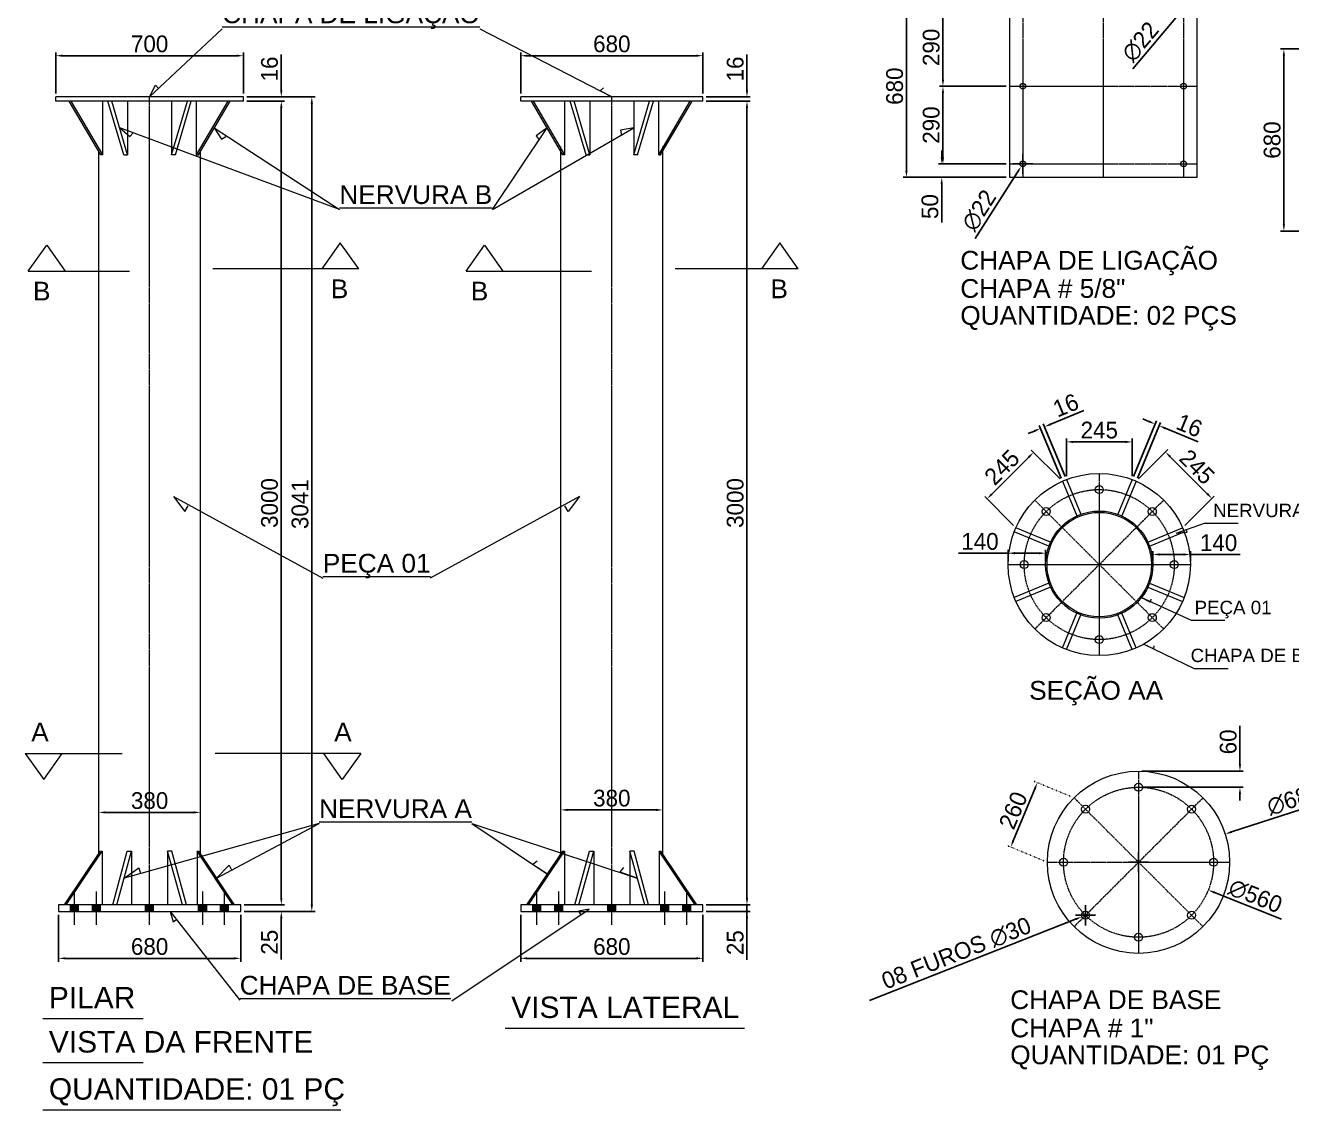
# Model space of a CAD drawing. Header units: millimetres. Extents: x 264998 to 288730, y -52980 to -35752.
# Drawn here: x 279506 to 284232, y -41889 to -37841 of the extents above; entities that cross this region are included whole.
import ezdxf

# ---------------------------------------------------------------- set-up
doc = ezdxf.new("R2010")
doc.units = ezdxf.units.MM
doc.header["$LTSCALE"] = 0.2
doc.linetypes.add('ACAD_ISO07W100', pattern=[3, 0, -3])
doc.linetypes.add('CENTER', pattern=[50.8, 31.75, -6.35, 6.35, -6.35])
for name, color, linetype, lineweight in [('03', 3, 'Continuous', 15), ('04', 4, 'Continuous', 5), ('CENT 1', 1, 'CENTER', 9), ('CONT4', 4, 'Continuous', 5), ('COTA', 1, 'Continuous', 9)]:
    doc.layers.add(name, color=color, linetype=linetype, lineweight=lineweight)
doc.styles.add('1-500', font='arial.ttf', dxfattribs={"height": 100})
doc.styles.add('1-75', font='arial.ttf', dxfattribs={"height": 15})
doc.dimstyles.new('ESC25', dxfattribs={"dimscale": 25, "dimtxt": 2.5, "dimasz": 1, "dimexe": 0.5, "dimexo": 0.5, "dimgap": 0.5, "dimtad": 1, "dimdec": 0, "dimzin": 0, "dimdsep": 46, "dimtxsty": 'Standard', "dimcen": 1.5, "dimclrd": 1, "dimclre": 1, "dimclrt": 2, "dimadec": 0, "dimazin": 0, "dimtfac": 1, "dimtdec": 0, "dimtofl": 0, "dimtmove": 0, "dimatfit": 3, "dimfxl": 1, "dimtolj": 1, "dimtzin": 0, "dimarcsym": 0})

# ---------------------------------------------------------------- blocks, each defined once
blk = doc.blocks.new('*D62')
at = {"layer": 'COTA', "color": 1, "lineweight": -2, "transparency": 16777216}
for p, q in [((283166, -37728.7), (282781.6, -37728.7)), ((282794.1, -37753.7), (282794.1, -38383.7)), ((283166, -38408.7), (282781.6, -38408.7))]:
    blk.add_line(p, q, dxfattribs=at)
at = {"layer": 'COTA', "color": 1, "transparency": 16777216}
for points in [[(282789.9, -37753.7), (282798.3, -37753.7), (282794.1, -37728.7)], [(282789.9, -38383.7), (282798.3, -38383.7), (282794.1, -38408.7)]]:
    blk.add_solid(points, dxfattribs=at)
at = {"layer": 'COTA', "color": 2, "transparency": 16777216, "insert": (282750.3, -38068.7), "char_height": 62.5, "attachment_point": 5, "rotation": 90}
blk.add_mtext('\\A1;680', dxfattribs=at)
blk = doc.blocks.new('*D64')
at = {"layer": 'COTA', "color": 1, "lineweight": -2, "transparency": 16777216}
for p, q in [((283166, -37778.7), (282917.8, -37778.7)), ((282930.3, -37803.7), (282930.3, -38043.7)), ((283166, -38068.7), (282917.8, -38068.7))]:
    blk.add_line(p, q, dxfattribs=at)
at = {"layer": 'COTA', "color": 1, "transparency": 16777216}
for points in [[(282926.2, -37803.7), (282934.5, -37803.7), (282930.3, -37778.7)], [(282926.2, -38043.7), (282934.5, -38043.7), (282930.3, -38068.7)]]:
    blk.add_solid(points, dxfattribs=at)
at = {"layer": 'COTA', "color": 2, "transparency": 16777216, "insert": (282886.6, -37923.7), "char_height": 62.5, "attachment_point": 5, "rotation": 90}
blk.add_mtext('\\A1;290', dxfattribs=at)
blk = doc.blocks.new('*D65')
at = {"layer": 'COTA', "color": 1, "lineweight": -2, "transparency": 16777216}
for p, q in [((283166, -38068.7), (282917.8, -38068.7)), ((282930.3, -38093.7), (282930.3, -38333.7)), ((283166, -38358.7), (282917.8, -38358.7))]:
    blk.add_line(p, q, dxfattribs=at)
at = {"layer": 'COTA', "color": 1, "transparency": 16777216}
for points in [[(282926.2, -38093.7), (282934.5, -38093.7), (282930.3, -38068.7)], [(282926.2, -38333.7), (282934.5, -38333.7), (282930.3, -38358.7)]]:
    blk.add_solid(points, dxfattribs=at)
at = {"layer": 'COTA', "color": 2, "transparency": 16777216, "insert": (282886.6, -38213.7), "char_height": 62.5, "attachment_point": 5, "rotation": 90}
blk.add_mtext('\\A1;290', dxfattribs=at)
blk = doc.blocks.new('*D66')
at = {"layer": 'COTA', "color": 1, "lineweight": -2, "transparency": 16777216}
for p, q in [((282925.8, -38333.7), (282925.8, -38308.7)), ((283166, -38358.7), (282913.3, -38358.7)), ((283166, -38408.7), (282913.3, -38408.7)), ((282925.8, -38433.7), (282925.8, -38577.4))]:
    blk.add_line(p, q, dxfattribs=at)
at = {"layer": 'COTA', "color": 1, "transparency": 16777216}
for points in [[(282921.7, -38333.7), (282930, -38333.7), (282925.8, -38358.7)], [(282921.7, -38433.7), (282930, -38433.7), (282925.8, -38408.7)]]:
    blk.add_solid(points, dxfattribs=at)
at = {"layer": 'COTA', "color": 2, "transparency": 16777216, "insert": (282882.1, -38518), "char_height": 62.5, "attachment_point": 5, "rotation": 90}
blk.add_mtext('\\A1;50', dxfattribs=at)
blk = doc.blocks.new('*D53')
at = {"layer": 'COTA', "color": 1, "lineweight": -2, "transparency": 16777216}
for p, q in [((284570.7, -37929.7), (284190.2, -37929.7)), ((284202.7, -37954.7), (284202.7, -38584.7)), ((284570.7, -38609.7), (284190.2, -38609.7))]:
    blk.add_line(p, q, dxfattribs=at)
at = {"layer": 'COTA', "color": 1, "transparency": 16777216}
for points in [[(284198.6, -37954.7), (284206.9, -37954.7), (284202.7, -37929.7)], [(284198.6, -38584.7), (284206.9, -38584.7), (284202.7, -38609.7)]]:
    blk.add_solid(points, dxfattribs=at)
at = {"layer": 'COTA', "color": 2, "transparency": 16777216, "insert": (284159, -38269.7), "char_height": 62.5, "attachment_point": 5, "rotation": 90}
blk.add_mtext('\\A1;680', dxfattribs=at)
blk = doc.blocks.new('*D114')
at = {"layer": 'COTA', "color": 1, "lineweight": -2, "transparency": 16777216}
for p, q in [((283228.5, -38396.2), (283228.5, -38321.2)), ((283191, -38358.7), (283266, -38358.7)), ((283050.9, -38636.7), (283209.2, -38389))]:
    blk.add_line(p, q, dxfattribs=at)
at = {"layer": 'COTA', "color": 1, "transparency": 16777216}
blk.add_solid([(283205.6, -38386.8), (283212.7, -38391.2), (283222.6, -38367.9)], dxfattribs=at)
at = {"layer": 'COTA', "color": 2, "transparency": 16777216, "insert": (283065.6, -38532.3), "char_height": 62.5, "attachment_point": 5, "rotation": 57.4236}
blk.add_mtext('\\A1;∅22', dxfattribs=at)
blk = doc.blocks.new('*D100')
at = {"layer": 'COTA', "color": 1, "lineweight": -2, "transparency": 16777216}
blk.add_line((283273.2, -40691.5), (283192.8, -40885.7), dxfattribs=at)
at = {"layer": 'COTA', "color": 1, "linetype": 'ACAD_ISO07W100', "lineweight": -2, "transparency": 16777216}
for p, q in [((283408.5, -40720.5), (283271.2, -40663.6)), ((283308.9, -40960.9), (283171.7, -40904.1))]:
    blk.add_line(p, q, dxfattribs=at)
at = {"layer": 'COTA', "color": 1, "transparency": 16777216}
for points in [[(283269.4, -40689.9), (283277.1, -40693.1), (283282.8, -40668.4)], [(283188.9, -40884.2), (283196.6, -40887.3), (283183.2, -40908.8)]]:
    blk.add_solid(points, dxfattribs=at)
at = {"layer": 'COTA', "color": 2, "transparency": 16777216, "insert": (283192.6, -40771.9), "char_height": 62.5, "attachment_point": 5, "rotation": 67.5}
blk.add_mtext('\\A1;260', dxfattribs=at)
blk = doc.blocks.new('*D101')
at = {"layer": 'COTA', "color": 1, "lineweight": -2, "transparency": 16777216}
for p, q in [((283424.9, -41163.7), (283499.9, -41163.7)), ((283462.4, -41201.2), (283462.4, -41126.2)), ((282655.8, -41481.3), (283425.2, -41178.3))]:
    blk.add_line(p, q, dxfattribs=at)
at = {"layer": 'COTA', "color": 1, "transparency": 16777216}
blk.add_solid([(283423.7, -41174.5), (283426.7, -41182.2), (283448.5, -41169.2)], dxfattribs=at)
at = {"layer": 'COTA', "color": 2, "transparency": 16777216, "insert": (282980.9, -41306.2), "char_height": 62.5, "attachment_point": 5, "rotation": 21.4912}
blk.add_mtext('\\A1;08 FUROS ∅30', dxfattribs=at)
blk = doc.blocks.new('*D102')
at = {"layer": 'COTA', "color": 1, "lineweight": -2, "transparency": 16777216}
for p, q in [((283332.5, -39330.6), (283455.7, -39279.6)), ((283271.5, -39355.9), (283248.4, -39365.5)), ((283371.5, -39531.9), (283289.8, -39334.8)), ((283386.2, -39525.8), (283304.6, -39328.6))]:
    blk.add_line(p, q, dxfattribs=at)
at = {"layer": 'COTA', "color": 1, "transparency": 16777216}
for points in [[(283269.9, -39352), (283273.1, -39359.7), (283294.6, -39346.3)], [(283330.9, -39326.8), (283334.1, -39334.5), (283309.4, -39340.2)]]:
    blk.add_solid(points, dxfattribs=at)
at = {"layer": 'COTA', "color": 2, "transparency": 16777216, "insert": (283388.9, -39259.9), "char_height": 62.5, "attachment_point": 5, "rotation": 22.5}
blk.add_mtext('\\A1;16', dxfattribs=at)
blk = doc.blocks.new('*D103')
at = {"layer": 'COTA', "color": 1, "lineweight": -2, "transparency": 16777216}
for p, q in [((283112.6, -39591.5), (283250.7, -39453.3)), ((283367.4, -39534.6), (283259.5, -39426.8)), ((283193.9, -39708.2), (283086.1, -39600.4))]:
    blk.add_line(p, q, dxfattribs=at)
at = {"layer": 'COTA', "color": 1, "transparency": 16777216}
for points in [[(283247.7, -39450.4), (283253.6, -39456.3), (283268.4, -39435.6)], [(283109.6, -39588.6), (283115.5, -39594.5), (283094.9, -39609.2)]]:
    blk.add_solid(points, dxfattribs=at)
at = {"layer": 'COTA', "color": 2, "transparency": 16777216, "insert": (283150.7, -39491.5), "char_height": 62.5, "attachment_point": 5, "rotation": 45.0203}
blk.add_mtext('\\A1;245', dxfattribs=at)
blk = doc.blocks.new('*D104')
at = {"layer": 'COTA', "color": 1, "lineweight": -2, "transparency": 16777216}
for p, q in [((283660.1, -39534.6), (283769.4, -39425.3)), ((283778.3, -39451.8), (283916.5, -39590)), ((283833.6, -39708.2), (283943, -39598.8))]:
    blk.add_line(p, q, dxfattribs=at)
at = {"layer": 'COTA', "color": 1, "transparency": 16777216}
for points in [[(283781.2, -39448.8), (283775.3, -39454.7), (283760.6, -39434.1)], [(283919.4, -39587), (283913.5, -39592.9), (283934.1, -39607.7)]]:
    blk.add_solid(points, dxfattribs=at)
at = {"layer": 'COTA', "color": 2, "transparency": 16777216, "insert": (283878.3, -39489.9), "char_height": 62.5, "attachment_point": 5, "rotation": 315}
blk.add_mtext('\\A1;245', dxfattribs=at)
blk = doc.blocks.new('*D105')
at = {"layer": 'COTA', "color": 1, "lineweight": -2, "transparency": 16777216}
for p, q in [((283391.1, -39524.9), (283391.1, -39384)), ((283416.1, -39396.5), (283611.4, -39396.5)), ((283636.4, -39524.9), (283636.4, -39384))]:
    blk.add_line(p, q, dxfattribs=at)
at = {"layer": 'COTA', "color": 1, "transparency": 16777216}
for points in [[(283416.1, -39392.4), (283416.1, -39400.7), (283391.1, -39396.5)], [(283611.4, -39392.4), (283611.4, -39400.7), (283636.4, -39396.5)]]:
    blk.add_solid(points, dxfattribs=at)
at = {"layer": 'COTA', "color": 2, "transparency": 16777216, "insert": (283513.7, -39352.8), "char_height": 62.5, "attachment_point": 5}
blk.add_mtext('\\A1;245', dxfattribs=at)
blk = doc.blocks.new('*D106')
at = {"layer": 'COTA', "color": 1, "lineweight": -2, "transparency": 16777216}
for p, q in [((283173.7, -39812.1), (282988.3, -39812.1)), ((283173.7, -39842), (283173.7, -39799.6)), ((283288.7, -39812.1), (283198.7, -39812.1)), ((283313.7, -39842), (283313.7, -39799.6))]:
    blk.add_line(p, q, dxfattribs=at)
at = {"layer": 'COTA', "color": 1, "transparency": 16777216}
for points in [[(283198.7, -39807.9), (283198.7, -39816.2), (283173.7, -39812.1)], [(283288.7, -39807.9), (283288.7, -39816.2), (283313.7, -39812.1)]]:
    blk.add_solid(points, dxfattribs=at)
at = {"layer": 'COTA', "color": 2, "transparency": 16777216, "insert": (283068.5, -39768.3), "char_height": 62.5, "attachment_point": 5}
blk.add_mtext('\\A1;140', dxfattribs=at)
blk = doc.blocks.new('*D107')
at = {"layer": 'COTA', "color": 1, "lineweight": -2, "transparency": 16777216}
for p, q in [((283641.2, -39525.9), (283727.2, -39318.4)), ((283699.3, -39320.3), (283676.2, -39310.8)), ((283656, -39532), (283741.9, -39324.5)), ((283760.3, -39345.6), (283883.4, -39396.6))]:
    blk.add_line(p, q, dxfattribs=at)
at = {"layer": 'COTA', "color": 1, "transparency": 16777216}
for points in [[(283700.9, -39316.5), (283697.7, -39324.2), (283722.4, -39329.9)], [(283761.9, -39341.8), (283758.7, -39349.5), (283737.2, -39336)]]:
    blk.add_solid(points, dxfattribs=at)
at = {"layer": 'COTA', "color": 2, "transparency": 16777216, "insert": (283850.1, -39335.5), "char_height": 62.5, "attachment_point": 5, "rotation": 337.5}
blk.add_mtext('\\A1;16', dxfattribs=at)
blk = doc.blocks.new('*D108')
at = {"layer": 'COTA', "color": 1, "lineweight": -2, "transparency": 16777216}
for p, q in [((279619.6, -38096.1), (279619.6, -37942.4)), ((280319.6, -38096.1), (280319.6, -37942.4)), ((279644.6, -37954.9), (280294.6, -37954.9))]:
    blk.add_line(p, q, dxfattribs=at)
at = {"layer": 'COTA', "color": 1, "transparency": 16777216}
for points in [[(279644.6, -37950.7), (279644.6, -37959), (279619.6, -37954.9)], [(280294.6, -37950.7), (280294.6, -37959), (280319.6, -37954.9)]]:
    blk.add_solid(points, dxfattribs=at)
at = {"layer": 'COTA', "color": 2, "transparency": 16777216, "insert": (279969.6, -37911.1), "char_height": 62.5, "attachment_point": 5}
blk.add_mtext('\\A1;700', dxfattribs=at)
blk = doc.blocks.new('*D109')
at = {"layer": 'COTA', "color": 1, "lineweight": -2, "transparency": 16777216}
for p, q in [((279629.6, -41162.1), (279629.6, -41336.9)), ((280309.6, -41162.1), (280309.6, -41336.9)), ((279654.6, -41324.4), (280284.6, -41324.4))]:
    blk.add_line(p, q, dxfattribs=at)
at = {"layer": 'COTA', "color": 1, "transparency": 16777216}
for points in [[(279654.6, -41320.2), (279654.6, -41328.5), (279629.6, -41324.4)], [(280284.6, -41320.2), (280284.6, -41328.5), (280309.6, -41324.4)]]:
    blk.add_solid(points, dxfattribs=at)
at = {"layer": 'COTA', "color": 2, "transparency": 16777216, "insert": (279969.6, -41280.6), "char_height": 62.5, "attachment_point": 5}
blk.add_mtext('\\A1;680', dxfattribs=at)
blk = doc.blocks.new('*D111')
at = {"layer": 'COTA', "color": 1, "lineweight": -2, "transparency": 16777216}
for p, q in [((280332.1, -38124.6), (280473.5, -38124.6)), ((280461, -38149.6), (280461, -41099.6)), ((280322.1, -41124.6), (280473.5, -41124.6))]:
    blk.add_line(p, q, dxfattribs=at)
at = {"layer": 'COTA', "color": 1, "transparency": 16777216}
for points in [[(280456.8, -38149.6), (280465.2, -38149.6), (280461, -38124.6)], [(280456.8, -41099.6), (280465.2, -41099.6), (280461, -41124.6)]]:
    blk.add_solid(points, dxfattribs=at)
at = {"layer": 'COTA', "color": 2, "transparency": 16777216, "insert": (280417.2, -39624.6), "char_height": 62.5, "attachment_point": 5, "rotation": 90}
blk.add_mtext('\\A1;3000', dxfattribs=at)
blk = doc.blocks.new('*D92')
at = {"layer": 'COTA', "color": 1, "lineweight": -2, "transparency": 16777216}
for p, q in [((280461, -38083.6), (280461, -37950.3)), ((280332.1, -38108.6), (280473.5, -38108.6)), ((280332.1, -38124.6), (280473.5, -38124.6)), ((280461, -38149.6), (280461, -38174.6))]:
    blk.add_line(p, q, dxfattribs=at)
at = {"layer": 'COTA', "color": 1, "transparency": 16777216}
for points in [[(280456.8, -38083.6), (280465.2, -38083.6), (280461, -38108.6)], [(280456.8, -38149.6), (280465.2, -38149.6), (280461, -38124.6)]]:
    blk.add_solid(points, dxfattribs=at)
at = {"layer": 'COTA', "color": 2, "transparency": 16777216, "insert": (280417.2, -38004.4), "char_height": 62.5, "attachment_point": 5, "rotation": 90}
blk.add_mtext('\\A1;16', dxfattribs=at)
blk = doc.blocks.new('*D93')
at = {"layer": 'COTA', "color": 1, "lineweight": -2, "transparency": 16777216}
for p, q in [((283622.9, -40965.7), (283697.9, -40965.7)), ((283660.4, -41003.2), (283660.4, -40928.2)), ((284193.4, -41178.2), (283943.7, -41078.7))]:
    blk.add_line(p, q, dxfattribs=at)
at = {"layer": 'COTA', "color": 1, "transparency": 16777216}
blk.add_solid([(283945.3, -41074.8), (283942.2, -41082.5), (283920.5, -41069.4)], dxfattribs=at)
at = {"layer": 'COTA', "color": 2, "transparency": 16777216, "insert": (284096.4, -41092.4), "char_height": 62.5, "attachment_point": 5, "rotation": 338.2587}
blk.add_mtext('\\A1;∅560', dxfattribs=at)
blk = doc.blocks.new('*D94')
at = {"layer": 'COTA', "color": 1, "lineweight": -2, "transparency": 16777216}
for p, q in [((284369.3, -40734.6), (284007.4, -40852.6)), ((283622.9, -40965.7), (283697.9, -40965.7)), ((283660.4, -41003.2), (283660.4, -40928.2))]:
    blk.add_line(p, q, dxfattribs=at)
at = {"layer": 'COTA', "color": 1, "transparency": 16777216}
blk.add_solid([(284006.2, -40848.6), (284008.7, -40856.5), (283983.7, -40860.3)], dxfattribs=at)
at = {"layer": 'COTA', "color": 2, "transparency": 16777216, "insert": (284239.9, -40730.8), "char_height": 62.5, "attachment_point": 5, "rotation": 18.0559}
blk.add_mtext('\\A1;∅680', dxfattribs=at)
blk = doc.blocks.new('*D95')
at = {"layer": 'COTA', "color": 1, "lineweight": -2, "transparency": 16777216}
for p, q in [((280332.1, -38108.6), (280587.4, -38108.6)), ((280574.9, -38133.6), (280574.9, -41124.6)), ((280322.1, -41149.6), (280587.4, -41149.6))]:
    blk.add_line(p, q, dxfattribs=at)
at = {"layer": 'COTA', "color": 1, "transparency": 16777216}
for points in [[(280570.7, -38133.6), (280579, -38133.6), (280574.9, -38108.6)], [(280570.7, -41124.6), (280579, -41124.6), (280574.9, -41149.6)]]:
    blk.add_solid(points, dxfattribs=at)
at = {"layer": 'COTA', "color": 2, "transparency": 16777216, "insert": (280531.1, -39629.1), "char_height": 62.5, "attachment_point": 5, "rotation": 90}
blk.add_mtext('\\A1;3041', dxfattribs=at)
blk = doc.blocks.new('*D96')
at = {"layer": 'COTA', "color": 1, "lineweight": -2, "transparency": 16777216}
for p, q in [((283713.7, -39842), (283713.7, -39804.3)), ((283738.7, -39816.8), (283828.7, -39816.8)), ((283853.7, -39842), (283853.7, -39804.3)), ((283853.7, -39816.8), (284039.2, -39816.8))]:
    blk.add_line(p, q, dxfattribs=at)
at = {"layer": 'COTA', "color": 1, "transparency": 16777216}
for points in [[(283738.7, -39812.6), (283738.7, -39821), (283713.7, -39816.8)], [(283828.7, -39812.6), (283828.7, -39821), (283853.7, -39816.8)]]:
    blk.add_solid(points, dxfattribs=at)
at = {"layer": 'COTA', "color": 2, "transparency": 16777216, "insert": (283959, -39773.1), "char_height": 62.5, "attachment_point": 5}
blk.add_mtext('\\A1;140', dxfattribs=at)
blk = doc.blocks.new('*D98')
at = {"layer": 'COTA', "color": 1, "lineweight": -2, "transparency": 16777216}
for p, q in [((281354.5, -38096.1), (281354.5, -37942.4)), ((282034.5, -38096.1), (282034.5, -37942.4)), ((281379.5, -37954.9), (282009.5, -37954.9))]:
    blk.add_line(p, q, dxfattribs=at)
at = {"layer": 'COTA', "color": 1, "transparency": 16777216}
for points in [[(281379.5, -37950.7), (281379.5, -37959), (281354.5, -37954.9)], [(282009.5, -37950.7), (282009.5, -37959), (282034.5, -37954.9)]]:
    blk.add_solid(points, dxfattribs=at)
at = {"layer": 'COTA', "color": 2, "transparency": 16777216, "insert": (281694.5, -37911.1), "char_height": 62.5, "attachment_point": 5}
blk.add_mtext('\\A1;680', dxfattribs=at)
blk = doc.blocks.new('*D99')
at = {"layer": 'COTA', "color": 1, "lineweight": -2, "transparency": 16777216}
for p, q in [((281354.5, -41162.1), (281354.5, -41336.9)), ((282034.5, -41162.1), (282034.5, -41336.9)), ((281379.5, -41324.4), (282009.5, -41324.4))]:
    blk.add_line(p, q, dxfattribs=at)
at = {"layer": 'COTA', "color": 1, "transparency": 16777216}
for points in [[(281379.5, -41320.2), (281379.5, -41328.5), (281354.5, -41324.4)], [(282009.5, -41320.2), (282009.5, -41328.5), (282034.5, -41324.4)]]:
    blk.add_solid(points, dxfattribs=at)
at = {"layer": 'COTA', "color": 2, "transparency": 16777216, "insert": (281694.5, -41280.6), "char_height": 62.5, "attachment_point": 5}
blk.add_mtext('\\A1;680', dxfattribs=at)
blk = doc.blocks.new('*D73')
at = {"layer": 'COTA', "color": 1, "lineweight": -2, "transparency": 16777216}
for p, q in [((282198.9, -41099.6), (282198.9, -41074.6)), ((282047, -41124.6), (282211.4, -41124.6)), ((282047, -41149.6), (282211.4, -41149.6)), ((282198.9, -41124.6), (282198.9, -41149.6)), ((282198.9, -41330.4), (282198.9, -41149.6)), ((282198.9, -41174.6), (282198.9, -41199.6))]:
    blk.add_line(p, q, dxfattribs=at)
at = {"layer": 'COTA', "color": 1, "transparency": 16777216}
for points in [[(282194.7, -41099.6), (282203.1, -41099.6), (282198.9, -41124.6)], [(282194.7, -41174.6), (282203.1, -41174.6), (282198.9, -41149.6)]]:
    blk.add_solid(points, dxfattribs=at)
at = {"layer": 'COTA', "color": 2, "transparency": 16777216, "insert": (282155.2, -41265.8), "char_height": 62.5, "attachment_point": 5, "rotation": 90}
blk.add_mtext('\\A1;25', dxfattribs=at)
blk = doc.blocks.new('*D75')
at = {"layer": 'COTA', "color": 1, "lineweight": -2, "transparency": 16777216}
for p, q in [((284038.8, -40600.7), (284038.8, -40456.9)), ((283672.9, -40625.7), (284051.3, -40625.7)), ((283672.9, -40685.7), (284051.3, -40685.7)), ((284038.8, -40710.7), (284038.8, -40735.7))]:
    blk.add_line(p, q, dxfattribs=at)
at = {"layer": 'COTA', "color": 1, "transparency": 16777216}
for points in [[(284034.6, -40600.7), (284042.9, -40600.7), (284038.8, -40625.7)], [(284034.6, -40710.7), (284042.9, -40710.7), (284038.8, -40685.7)]]:
    blk.add_solid(points, dxfattribs=at)
at = {"layer": 'COTA', "color": 2, "transparency": 16777216, "insert": (283995, -40516.3), "char_height": 62.5, "attachment_point": 5, "rotation": 90}
blk.add_mtext('\\A1;60', dxfattribs=at)
blk = doc.blocks.new('*D86')
at = {"layer": 'COTA', "color": 1, "lineweight": -2, "transparency": 16777216}
for p, q in [((283828.5, -37816.2), (283828.5, -37741.2)), ((283639.2, -38004.3), (283805.4, -37806.2)), ((283791, -37778.7), (283866, -37778.7))]:
    blk.add_line(p, q, dxfattribs=at)
at = {"layer": 'COTA', "color": 1, "transparency": 16777216}
blk.add_solid([(283802.2, -37803.6), (283808.6, -37808.9), (283821.5, -37787.1)], dxfattribs=at)
at = {"layer": 'COTA', "color": 2, "transparency": 16777216, "insert": (283667.3, -37902.8), "char_height": 62.5, "attachment_point": 5, "rotation": 49.9996}
blk.add_mtext('\\A1;∅22', dxfattribs=at)
blk = doc.blocks.new('*D87')
at = {"layer": 'COTA', "color": 1, "lineweight": -2, "transparency": 16777216}
for p, q in [((280461, -41099.6), (280461, -41074.6)), ((280322.1, -41124.6), (280473.5, -41124.6)), ((280322.1, -41149.6), (280473.5, -41149.6)), ((280461, -41174.6), (280461, -41328.8))]:
    blk.add_line(p, q, dxfattribs=at)
at = {"layer": 'COTA', "color": 1, "transparency": 16777216}
for points in [[(280456.8, -41099.6), (280465.2, -41099.6), (280461, -41124.6)], [(280456.8, -41174.6), (280465.2, -41174.6), (280461, -41149.6)]]:
    blk.add_solid(points, dxfattribs=at)
at = {"layer": 'COTA', "color": 2, "transparency": 16777216, "insert": (280417.2, -41264.2), "char_height": 62.5, "attachment_point": 5, "rotation": 90}
blk.add_mtext('\\A1;25', dxfattribs=at)
blk = doc.blocks.new('*D88')
at = {"layer": 'COTA', "color": 1, "lineweight": -2, "transparency": 16777216}
for p, q in [((282047, -38124.6), (282211.4, -38124.6)), ((282198.9, -41099.6), (282198.9, -38149.6)), ((282047, -41124.6), (282211.4, -41124.6))]:
    blk.add_line(p, q, dxfattribs=at)
at = {"layer": 'COTA', "color": 1, "transparency": 16777216}
for points in [[(282194.7, -38149.6), (282203.1, -38149.6), (282198.9, -38124.6)], [(282194.7, -41099.6), (282203.1, -41099.6), (282198.9, -41124.6)]]:
    blk.add_solid(points, dxfattribs=at)
at = {"layer": 'COTA', "color": 2, "transparency": 16777216, "insert": (282155.2, -39624.6), "char_height": 62.5, "attachment_point": 5, "rotation": 90}
blk.add_mtext('\\A1;3000', dxfattribs=at)
blk = doc.blocks.new('*D55')
at = {"layer": 'COTA', "color": 1, "lineweight": -2, "transparency": 16777216}
blk.add_line((279804.6, -40779.7), (280134.6, -40779.7), dxfattribs=at)
at = {"layer": 'COTA', "color": 1, "transparency": 16777216}
for points in [[(279804.6, -40775.5), (279804.6, -40783.8), (279779.6, -40779.7)], [(280134.6, -40775.5), (280134.6, -40783.8), (280159.6, -40779.7)]]:
    blk.add_solid(points, dxfattribs=at)
at = {"layer": 'COTA', "color": 2, "transparency": 16777216, "insert": (279969.6, -40735.9), "char_height": 62.5, "attachment_point": 5}
blk.add_mtext('\\A1;380', dxfattribs=at)
blk = doc.blocks.new('*D56')
at = {"layer": 'COTA', "color": 1, "lineweight": -2, "transparency": 16777216}
blk.add_line((281529.5, -40770.3), (281859.5, -40770.3), dxfattribs=at)
at = {"layer": 'COTA', "color": 1, "transparency": 16777216}
for points in [[(281529.5, -40766.1), (281529.5, -40774.5), (281504.5, -40770.3)], [(281859.5, -40766.1), (281859.5, -40774.5), (281884.5, -40770.3)]]:
    blk.add_solid(points, dxfattribs=at)
at = {"layer": 'COTA', "color": 2, "transparency": 16777216, "insert": (281694.5, -40726.6), "char_height": 62.5, "attachment_point": 5}
blk.add_mtext('\\A1;380', dxfattribs=at)
blk = doc.blocks.new('*D91')
at = {"layer": 'COTA', "color": 1, "lineweight": -2, "transparency": 16777216}
for p, q in [((282198.9, -38083.6), (282198.9, -37950.3)), ((282047, -38108.6), (282211.4, -38108.6)), ((282047, -38124.6), (282211.4, -38124.6)), ((282198.9, -38149.6), (282198.9, -38174.6))]:
    blk.add_line(p, q, dxfattribs=at)
at = {"layer": 'COTA', "color": 1, "transparency": 16777216}
for points in [[(282194.7, -38083.6), (282203.1, -38083.6), (282198.9, -38108.6)], [(282194.7, -38149.6), (282203.1, -38149.6), (282198.9, -38124.6)]]:
    blk.add_solid(points, dxfattribs=at)
at = {"layer": 'COTA', "color": 2, "transparency": 16777216, "insert": (282155.2, -38004.4), "char_height": 62.5, "attachment_point": 5, "rotation": 90}
blk.add_mtext('\\A1;16', dxfattribs=at)

msp = doc.modelspace()

# ---------------------------------------------------------------- linework, layer by layer
at = {"layer": '03'}
for p, q in [((280319.6, -38108.6), (279619.6, -38108.6)), ((279619.6, -38124.6), (279619.6, -38108.6)), ((280319.6, -38124.6), (279619.6, -38124.6)), ((279787.4, -38324.6), (279669.6, -38124.6)), ((279794.4, -38324.6), (279676.8, -38124.6)), ((279794.4, -38324.6), (279794.4, -38124.6)), ((279873.4, -38324.6), (279814.2, -38124.6)), ((279887.4, -38324.6), (279828.6, -38124.6)), ((279887.4, -38124.6), (279887.4, -38324.6)), ((280051.8, -38324.6), (280110.7, -38124.6)), ((280051.8, -38124.6), (280051.8, -38324.6)), ((280065.8, -38324.6), (280125, -38124.6)), ((280144.8, -38324.6), (280262.5, -38124.6)), ((280144.8, -38324.6), (280144.8, -38124.6)), ((280151.8, -38324.6), (280269.6, -38124.6)), ((280319.6, -38124.6), (280319.6, -38108.6)), ((282034.5, -38108.6), (281354.5, -38108.6)), ((281354.5, -38124.6), (281354.5, -38108.6)), ((282034.5, -38124.6), (281354.5, -38124.6)), ((281512.3, -38324.6), (281394.5, -38124.6)), ((281519.3, -38324.6), (281401.7, -38124.6)), ((281519.3, -38324.6), (281519.3, -38124.6)), ((281598.3, -38324.6), (281539.1, -38124.6)), ((281612.3, -38324.6), (281553.5, -38124.6)), ((281612.3, -38124.6), (281612.3, -38324.6)), ((281776.7, -38324.6), (281835.6, -38124.6)), ((281776.7, -38124.6), (281776.7, -38324.6)), ((281790.7, -38324.6), (281849.9, -38124.6)), ((281869.7, -38324.6), (281987.4, -38124.6)), ((281869.7, -38324.6), (281869.7, -38124.6)), ((281876.7, -38324.6), (281994.5, -38124.6)), ((282034.5, -38124.6), (282034.5, -38108.6)), ((279779.6, -40934.9), (279779.6, -38311.3)), ((279794.4, -38324.6), (279787.4, -38324.6)), ((279873.4, -38324.6), (279887.4, -38324.6)), ((280065.8, -38324.6), (280051.8, -38324.6)), ((280144.8, -38324.6), (280151.8, -38324.6)), ((280159.6, -40934.9), (280159.6, -38311.3)), ((281504.5, -40934.9), (281504.5, -38294.3)), ((281519.3, -38324.6), (281512.3, -38324.6)), ((281598.3, -38324.6), (281612.3, -38324.6)), ((281790.7, -38324.6), (281776.7, -38324.6)), ((281869.7, -38324.6), (281876.7, -38324.6)), ((281884.5, -40934.9), (281884.5, -38294.3)), ((283376.2, -39543.4), (283429.9, -39672.9)), ((283391, -39537.3), (283444.7, -39666.8)), ((283636.5, -39537.3), (283582.8, -39666.8)), ((283651.2, -39543.4), (283597.6, -39672.9)), ((283326.1, -39785.4), (283196.6, -39731.8)), ((283332.2, -39770.6), (283202.7, -39717)), ((283695.3, -39770.6), (283824.8, -39717)), ((283701.4, -39785.4), (283830.9, -39731.8)), ((283326.1, -39923.6), (283196.6, -39977.2)), ((283701.4, -39923.6), (283830.9, -39977.2)), ((283332.2, -39938.4), (283202.7, -39992)), ((283695.3, -39938.4), (283824.8, -39992)), ((283376.2, -40165.6), (283429.9, -40036.1)), ((283391, -40171.7), (283444.7, -40042.2)), ((283636.5, -40171.7), (283582.8, -40042.2)), ((283651.2, -40165.6), (283597.6, -40036.1)), ((279652.5, -41124.6), (279786.5, -40924.6)), ((279658.6, -41124.6), (279792.5, -40924.6)), ((279786.5, -40924.6), (279792.5, -40924.6)), ((279792.5, -40924.6), (279792.5, -41124.6)), ((279832.1, -41124.6), (279886.4, -40924.6)), ((279846.9, -41124.6), (279902.4, -40924.6)), ((279886.4, -40924.6), (279902.4, -40924.6)), ((279902.4, -40924.6), (279902.4, -41124.6)), ((280036.8, -40924.6), (280036.8, -41124.6)), ((280052.8, -40924.6), (280036.8, -40924.6)), ((280092.3, -41124.6), (280036.8, -40924.6)), ((280107.1, -41124.6), (280052.8, -40924.6)), ((280146.7, -40924.6), (280146.7, -41124.6)), ((280280.6, -41124.6), (280146.7, -40924.6)), ((280146.7, -40924.6), (280152.7, -40924.6)), ((280286.7, -41124.6), (280152.7, -40924.6)), ((281377.4, -41124.6), (281511.4, -40924.6)), ((281383.5, -41124.6), (281517.4, -40924.6)), ((281511.4, -40924.6), (281517.4, -40924.6)), ((281517.4, -40924.6), (281517.4, -41124.6)), ((281557, -41124.6), (281611.3, -40924.6)), ((281571.8, -41124.6), (281627.3, -40924.6)), ((281611.3, -40924.6), (281627.3, -40924.6)), ((281627.3, -40924.6), (281627.3, -41124.6)), ((281761.7, -40924.6), (281761.7, -41124.6)), ((281777.7, -40924.6), (281761.7, -40924.6)), ((281817.2, -41124.6), (281761.7, -40924.6)), ((281832, -41124.6), (281777.7, -40924.6)), ((282005.5, -41124.6), (281871.6, -40924.6)), ((281871.6, -40924.6), (281871.6, -41124.6)), ((281871.6, -40924.6), (281877.6, -40924.6)), ((282011.6, -41124.6), (281877.6, -40924.6)), ((279629.6, -41124.6), (279629.6, -41149.6)), ((280309.6, -41124.6), (279629.6, -41124.6)), ((279629.6, -41149.6), (280309.6, -41149.6)), ((279674.6, -41149.6), (279674.6, -41124.6)), ((279704.6, -41149.6), (279704.6, -41124.6)), ((279756.6, -41149.6), (279756.6, -41124.6)), ((279786.6, -41149.6), (279786.6, -41124.6)), ((279954.6, -41149.6), (279954.6, -41124.6)), ((279984.6, -41149.6), (279984.6, -41124.6)), ((280152.6, -41149.6), (280152.6, -41124.6)), ((280182.6, -41149.6), (280182.6, -41124.6)), ((280234.6, -41149.6), (280234.6, -41124.6)), ((280264.6, -41149.6), (280264.6, -41124.6)), ((280309.6, -41149.6), (280309.6, -41124.6)), ((282034.5, -41124.6), (281354.5, -41124.6)), ((281354.5, -41124.6), (281354.5, -41149.6)), ((281354.5, -41149.6), (282034.5, -41149.6)), ((281399.5, -41149.6), (281399.5, -41124.6)), ((281429.5, -41149.6), (281429.5, -41124.6)), ((281481.5, -41149.6), (281481.5, -41124.6)), ((281511.5, -41149.6), (281511.5, -41124.6)), ((281679.5, -41149.6), (281679.5, -41124.6)), ((281709.5, -41149.6), (281709.5, -41124.6)), ((281877.5, -41149.6), (281877.5, -41124.6)), ((281907.5, -41149.6), (281907.5, -41124.6)), ((281959.5, -41149.6), (281959.5, -41124.6)), ((281989.5, -41149.6), (281989.5, -41124.6)), ((282034.5, -41149.6), (282034.5, -41124.6))]:
    msp.add_line(p, q, dxfattribs=at)
msp.add_lwpolyline([(283178.5, -38408.7), (283878.5, -38408.7), (283878.5, -37728.7), (283178.5, -37728.7)], close=True, dxfattribs=at)
for centre, radius in [((283228.5, -38068.7), 11), ((283828.5, -38068.7), 11), ((283228.5, -38358.7), 11), ((283828.5, -38358.7), 11), ((283513.7, -39854.5), 340), ((283513.7, -39574.5), 15), ((283315.8, -39656.5), 15), ((283711.7, -39656.5), 15), ((283513.7, -39854.5), 200), ((283513.7, -39854.5), 195), ((283233.7, -39854.5), 15), ((283793.7, -39854.5), 15), ((283315.8, -40052.5), 15), ((283711.7, -40052.5), 15), ((283513.7, -40134.5), 15), ((283660.4, -40965.7), 340), ((283660.4, -40685.7), 15), ((283462.4, -40767.7), 15), ((283858.4, -40767.7), 15), ((283380.4, -40965.7), 15), ((283940.4, -40965.7), 15), ((283462.4, -41163.7), 15), ((283858.4, -41163.7), 15), ((283660.4, -41245.7), 15)]:
    msp.add_circle(centre, radius, dxfattribs=at)
for points in [[(279674.6, -41149.6), (279674.6, -41124.6), (279704.6, -41149.6), (279704.6, -41124.6)], [(279756.6, -41149.6), (279756.6, -41124.6), (279786.6, -41149.6), (279786.6, -41124.6)], [(279954.6, -41149.6), (279954.6, -41124.6), (279984.6, -41149.6), (279984.6, -41124.6)], [(280152.6, -41149.6), (280152.6, -41124.6), (280182.6, -41149.6), (280182.6, -41124.6)], [(280234.6, -41149.6), (280234.6, -41124.6), (280264.6, -41149.6), (280264.6, -41124.6)], [(281399.5, -41149.6), (281399.5, -41124.6), (281429.5, -41149.6), (281429.5, -41124.6)], [(281481.5, -41149.6), (281481.5, -41124.6), (281511.5, -41149.6), (281511.5, -41124.6)], [(281679.5, -41149.6), (281679.5, -41124.6), (281709.5, -41149.6), (281709.5, -41124.6)], [(281877.5, -41149.6), (281877.5, -41124.6), (281907.5, -41149.6), (281907.5, -41124.6)], [(281959.5, -41149.6), (281959.5, -41124.6), (281989.5, -41149.6), (281989.5, -41124.6)]]:
    msp.add_solid(points, dxfattribs=at)
at = {"layer": '04'}
for p, q in [((280677.8, -38529), (279858, -38224.6)), ((279858, -38224.6), (279896.2, -38256.9)), ((280210.7, -38224.6), (280677.8, -38529)), ((280210.7, -38224.6), (280238.3, -38266.3)), ((281249.7, -38528.8), (281453.4, -38224.6)), ((281249.7, -38528.8), (281776.7, -38224.6)), ((281453.4, -38224.6), (281412.6, -38253.4)), ((281776.7, -38224.6), (281727.4, -38232.8)), ((281727.4, -38232.8), (281730.4, -38251.1)), ((279896.2, -38256.9), (279908.2, -38242.7)), ((280238.3, -38266.3), (280253.8, -38256.1)), ((281412.6, -38253.4), (281423.3, -38268.6)), ((280058.5, -39600.8), (280100.7, -39656.4)), ((280058.5, -39600.8), (280615.6, -39905.7)), ((281574, -39600.8), (281016.8, -39905.7)), ((281574, -39600.8), (281531.7, -39656.4)), ((280100.7, -39656.4), (280113.8, -39635.5)), ((281531.7, -39656.4), (281518.6, -39635.5))]:
    msp.add_line(p, q, dxfattribs=at)
at = {"layer": '04', "color": 4}
for p, q in [((279571, -41548.7), (279945.8, -41548.7)), ((281296.6, -41584.6), (282190.3, -41584.6)), ((279571, -41713.6), (279945.8, -41713.6)), ((279571, -41889.3), (280683.7, -41889.3))]:
    msp.add_line(p, q, dxfattribs=at)
at = {"layer": '04'}
for points in [[(279858, -38224.6), (279896.2, -38256.9), (279908.2, -38242.7), (279858, -38224.6)], [(280210.7, -38224.6), (280238.3, -38266.3), (280253.8, -38256.1), (280210.7, -38224.6)], [(281453.4, -38224.6), (281412.6, -38253.4), (281423.3, -38268.6), (281453.4, -38224.6)], [(281776.7, -38224.6), (281727.4, -38232.8), (281730.4, -38251.1), (281776.7, -38224.6)], [(280113.8, -39635.5), (280058.5, -39600.8), (280100.7, -39656.4), (280113.8, -39635.5)], [(281518.6, -39635.5), (281574, -39600.8), (281531.7, -39656.4), (281518.6, -39635.5)]]:
    msp.add_solid(points, dxfattribs=at)
at = {"layer": 'CENT 1'}
for p, q in [((283228.5, -37728.7), (283228.5, -38408.7)), ((283528.5, -37728.7), (283528.5, -38408.7)), ((283828.5, -37728.7), (283828.5, -38408.7)), ((283178.5, -38068.7), (283878.5, -38068.7)), ((279969.6, -41124.6), (279969.6, -38108.6)), ((281694.5, -41124.6), (281694.5, -38108.6)), ((283178.5, -38358.7), (283878.5, -38358.7)), ((283513.7, -39514.5), (283513.7, -40194.5)), ((283273.3, -40094.9), (283754.2, -39614.1)), ((283754.2, -40094.9), (283273.3, -39614.1)), ((283173.7, -39854.5), (283853.7, -39854.5)), ((283660.4, -40625.7), (283660.4, -41305.7)), ((283900.8, -41206.1), (283420, -40725.3)), ((283420, -41206.1), (283900.8, -40725.3)), ((283320.4, -40965.7), (284000.4, -40965.7)), ((279689.6, -41199.6), (279689.6, -41074.6)), ((279771.6, -41199.6), (279771.6, -41074.6)), ((279969.6, -41199.6), (279969.6, -41074.6)), ((280167.6, -41199.6), (280167.6, -41074.6)), ((280249.6, -41199.6), (280249.6, -41074.6)), ((281414.5, -41199.6), (281414.5, -41074.6)), ((281496.5, -41199.6), (281496.5, -41074.6)), ((281694.5, -41199.6), (281694.5, -41074.6)), ((281892.5, -41199.6), (281892.5, -41074.6)), ((281974.5, -41199.6), (281974.5, -41074.6))]:
    msp.add_line(p, q, dxfattribs=at)
for centre in [(283513.7, -39854.5), (283660.4, -40965.7)]:
    msp.add_circle(centre, 280, dxfattribs=at)
at = {"layer": 'CONT4'}
for p, q in [((279969.6, -38108.6), (280240.2, -37854.3)), ((281201.6, -37854.2), (281694.5, -38108.6)), ((279969.6, -38108.6), (279991.1, -38064.4)), ((279991.1, -38064.4), (280003.1, -38077.2)), ((281650.6, -38086.6), (281663.5, -38074.8)), ((281694.5, -38108.6), (281650.6, -38086.6)), ((280681, -38653.7), (280612.3, -38750.7)), ((280749.8, -38750.7), (280681, -38653.7)), ((282321.8, -38653.7), (282253, -38750.7)), ((282390.6, -38750.7), (282321.8, -38653.7)), ((279516.9, -38759.1), (279585.7, -38662.1)), ((279585.7, -38662.1), (279654.5, -38759.1)), ((281150.9, -38759.1), (281219.6, -38662.1)), ((281219.6, -38662.1), (281288.4, -38759.1)), ((280749.8, -38750.7), (280206, -38750.7)), ((280749.8, -38750.7), (280206, -38750.7)), ((282390.6, -38750.7), (281930.9, -38750.7)), ((282390.6, -38750.7), (281930.9, -38750.7)), ((279516.9, -38759.1), (279894.4, -38759.1)), ((279516.9, -38759.1), (279894.4, -38759.1)), ((281150.9, -38759.1), (281619.3, -38759.1)), ((281150.9, -38759.1), (281619.3, -38759.1)), ((283800.7, -39736.8), (283905.9, -39699.3)), ((283800.7, -39736.8), (283841.3, -39733.2)), ((283841.3, -39733.2), (283837.8, -39723.5)), ((283905.9, -39699.3), (284031.9, -39699.3)), ((283668.4, -39976.5), (283856.8, -40061.5)), ((283668.4, -39976.5), (283705.1, -39994.3)), ((283705.1, -39994.3), (283707.1, -39984.2)), ((283856.8, -40061.5), (283982.8, -40061.5)), ((283679.6, -40152.1), (283717, -40168.5)), ((283679.9, -40151.8), (283868.2, -40242.8)), ((283717, -40168.5), (283718.6, -40158.3)), ((283868.2, -40242.8), (283994.2, -40242.8)), ((279505.7, -40559.4), (279867.3, -40559.4)), ((279505.7, -40559.4), (279574.5, -40656.4)), ((279574.5, -40656.4), (279643.3, -40559.4)), ((280757.5, -40559.4), (280213.7, -40559.4)), ((280688.7, -40656.4), (280620, -40559.4)), ((280757.5, -40559.4), (280688.7, -40656.4)), ((280602.1, -40821.4), (279874.6, -41024.6)), ((280219.7, -41024.6), (280602.1, -40821.4)), ((281172.3, -40821.1), (281454.2, -41010)), ((281172.3, -40821.1), (281789.5, -41024.6)), ((281398, -40973.7), (281415.5, -40960.2)), ((281454.2, -41010), (281398, -40973.7)), ((279874.6, -41024.6), (279929.9, -40986.9)), ((279929.9, -40986.9), (279935.6, -41008.3)), ((280219.7, -41024.6), (280266.7, -40977)), ((280266.7, -40977), (280276.4, -40996.9)), ((281726.3, -41002.8), (281740, -40985.5)), ((281789.5, -41024.6), (281726.3, -41002.8)), ((280046.5, -41149.6), (280305.8, -41480.5)), ((280046.5, -41149.6), (280057.3, -41188.3)), ((281097.3, -41482.7), (281610.1, -41140.8)), ((281610.1, -41140.8), (281570.7, -41148.8)), ((281570.7, -41148.8), (281579.3, -41161.6)), ((280057.3, -41188.3), (280069.5, -41178.8))]:
    msp.add_line(p, q, dxfattribs=at)
for points in [[(279969.6, -38108.6), (279991.1, -38064.4), (280003.1, -38077.2), (279969.6, -38108.6)], [(281694.5, -38108.6), (281650.6, -38086.6), (281663.5, -38074.8), (281694.5, -38108.6)], [(280612.3, -38750.7), (280681, -38653.7), (280749.8, -38750.7), (280612.3, -38750.7)], [(282253, -38750.7), (282321.8, -38653.7), (282390.6, -38750.7), (282253, -38750.7)], [(279654.5, -38759.1), (279585.7, -38662.1), (279516.9, -38759.1), (279654.5, -38759.1)], [(281288.4, -38759.1), (281219.6, -38662.1), (281150.9, -38759.1), (281288.4, -38759.1)], [(283800.7, -39736.8), (283837.8, -39723.5), (283841.3, -39733.2), (283800.7, -39736.8)], [(283668.4, -39976.5), (283707.1, -39984.2), (283705.1, -39994.3), (283668.4, -39976.5)], [(283679.6, -40152.1), (283718.6, -40158.3), (283717, -40168.5), (283679.6, -40152.1)], [(279643.3, -40559.4), (279574.5, -40656.4), (279505.7, -40559.4), (279643.3, -40559.4)], [(280620, -40559.4), (280688.7, -40656.4), (280757.5, -40559.4), (280620, -40559.4)], [(281454.2, -41010), (281398, -40973.7), (281415.5, -40960.2), (281454.2, -41010)], [(279874.6, -41024.6), (279929.9, -40986.9), (279935.6, -41008.3), (279874.6, -41024.6)], [(280219.7, -41024.6), (280266.7, -40977), (280276.4, -40996.9), (280219.7, -41024.6)], [(281789.5, -41024.6), (281726.3, -41002.8), (281740, -40985.5), (281789.5, -41024.6)], [(280046.5, -41149.6), (280057.3, -41188.3), (280069.5, -41178.8), (280046.5, -41149.6)], [(281610.1, -41140.8), (281570.7, -41148.8), (281579.3, -41161.6), (281610.1, -41140.8)]]:
    msp.add_solid(points, dxfattribs=at)

# ---------------------------------------------------------------- texts
at = {"layer": '04', "color": 4, "style": '1-75'}
for s, p in [('PILAR', (279593.5, -41511.1)), ('VISTA LATERAL', (281319.1, -41547.1)), ('VISTA DA FRENTE', (279593.5, -41676.1)), ('QUANTIDADE: 01 PÇ', (279593.5, -41851.8))]:
    msp.add_text(s, height=80, dxfattribs=at).set_placement(p)
at = {"layer": 'CONT4', "style": '1-500'}
for s, height, p in [('%%UCHAPA DE LIGAÇÃO', 70, (280240.2, -37833.6)), ('%%UNERVURA B', 70, (280677.7, -38508.3)), ('CHAPA DE LIGAÇÃO', 70, (282995.1, -38753.4)), ('B', 70, (279534.4, -38868.5)), ('B', 70, (280645.8, -38860.1)), ('B', 70, (281168.3, -38868.5)), ('B', 70, (282286.6, -38860.1)), ('CHAPA # 5/8"', 70, (282995.1, -38858.8)), ('QUANTIDADE: 02 PÇS', 70, (282995.1, -38959.4)), ('NERVURA A', 50, (283938.6, -39677.4)), ('%%UPEÇA 01', 70, (280616, -39884.5)), ('PEÇA 01', 50, (283869.4, -40039.6)), ('CHAPA DE BASE', 50, (283854.6, -40218.5)), ('SEÇÃO AA', 70, (283252.1, -40359)), ('A', 70, (279527.8, -40514.7)), ('A', 70, (280658.5, -40514.7)), ('%%UNERVURA A', 70, (280602, -40800.6)), ('%%UCHAPA DE BASE', 70, (280305.8, -41459.8)), ('CHAPA DE BASE', 70, (283181.5, -41513.8)), ('CHAPA # 1"', 70, (283181.5, -41619.2)), ('QUANTIDADE: 01 PÇ', 70, (283181.5, -41719.7))]:
    msp.add_text(s, height=height, dxfattribs=at).set_placement(p)

# ---------------------------------------------------------------- dimensions: what is measured, and where the dimension line sits
at = {"layer": 'COTA'}
for base, p1, p2, picture, middle in [((282794.1, -38408.7), (283178.5, -37728.7), (283178.5, -38408.7), '*D62', (282750.3, -38068.7)), ((282930.3, -38068.7), (283178.5, -37778.7), (283178.5, -38068.7), '*D64', (282886.6, -37923.7)), ((280461, -38108.6), (280319.6, -38124.6), (280319.6, -38108.6), '*D92', (280417.2, -38004.4)), ((282198.9, -38108.6), (282034.5, -38124.6), (282034.5, -38108.6), '*D91', (282155.2, -38004.4)), ((284202.7, -38609.7), (284583.2, -37929.7), (284583.2, -38609.7), '*D53', (284159, -38269.7)), ((282930.3, -38358.7), (283178.5, -38068.7), (283178.5, -38358.7), '*D65', (282886.6, -38213.7)), ((280574.9, -41149.6), (280319.6, -38108.6), (280309.6, -41149.6), '*D95', (280531.1, -39629.1)), ((280461, -41124.6), (280319.6, -38124.6), (280309.6, -41124.6), '*D111', (280417.2, -39624.6)), ((282198.9, -38124.6), (282034.5, -41124.6), (282034.5, -38124.6), '*D88', (282155.2, -39624.6)), ((282925.8, -38408.7), (283178.5, -38358.7), (283178.5, -38408.7), '*D66', (282882.1, -38518)), ((284038.8, -40625.7), (283660.4, -40685.7), (283660.4, -40625.7), '*D75', (283995, -40516.3)), ((280461, -41149.6), (280309.6, -41124.6), (280309.6, -41149.6), '*D87', (280417.2, -41264.2))]:
    dim = msp.add_linear_dim(base=base, p1=p1, p2=p2, angle=90, dimstyle='ESC25', dxfattribs=at)
    dim.commit()
    dim.dimension.update_dxf_attribs({"geometry": picture, "text_midpoint": middle})
for p1, p2, picture, middle in [((283835.6, -37770.2), (283821.5, -37787.1), '*D86', (283700.8, -37930.9)), ((283234.5, -38349.4), (283222.6, -38367.9), '*D114', (283102.5, -38555.9)), ((283337.2, -41071.1), (283983.7, -40860.3), '*D94', (284253.4, -40772.4))]:
    dim = msp.add_diameter_dim_2p(p1=p1, p2=p2, dimstyle='ESC25', dxfattribs=at)
    dim.commit()
    dim.dimension.update_dxf_attribs({"geometry": picture, "text_midpoint": middle, "dimtype": 163})
for base, p1, p2, picture, middle in [((280319.6, -37954.9), (279619.6, -38108.6), (280319.6, -38108.6), '*D108', (279969.6, -37911.1)), ((282034.5, -37954.9), (281354.5, -38108.6), (282034.5, -38108.6), '*D98', (281694.5, -37911.1)), ((283173.7, -39812.1), (283313.7, -39854.5), (283173.7, -39854.5), '*D106', (283068.5, -39768.3)), ((283853.7, -39816.8), (283713.7, -39854.5), (283853.7, -39854.5), '*D96', (283959, -39773.1)), ((281884.5, -40770.3), (281504.5, -40770.3), (281884.5, -40770.3), '*D56', (281694.5, -40726.6)), ((280159.6, -40779.7), (279779.6, -40779.7), (280159.6, -40779.7), '*D55', (279969.6, -40735.9)), ((280309.6, -41324.4), (279629.6, -41149.6), (280309.6, -41149.6), '*D109', (279969.6, -41280.6)), ((282034.5, -41324.4), (281354.5, -41149.6), (282034.5, -41149.6), '*D99', (281694.5, -41280.6))]:
    dim = msp.add_linear_dim(base=base, p1=p1, p2=p2, dimstyle='ESC25', dxfattribs=at)
    dim.commit()
    dim.dimension.update_dxf_attribs({"geometry": picture, "text_midpoint": middle})
for p1, p2, distance, picture, middle in [((283376.2, -39543.4), (283391, -39537.3), 213.4, '*D102', (283388.9, -39259.9)), ((283391.1, -39537.4), (283636.4, -39537.4), 140.9, '*D105', (283513.7, -39352.8)), ((283636.4, -39537.4), (283651.2, -39543.5), 224.6, '*D107', (283850.1, -39335.5)), ((283202.8, -39717), (283376.2, -39543.4), 152.5, '*D103', (283150.7, -39491.5)), ((283651.2471, -39543.4447), (283824.8012, -39716.9989), 154.6335, '*D104', (283878.3025, -39489.9435)), ((283420, -40725.3), (283320.4, -40965.7), -148.5, '*D100', (283192.6, -40771.9))]:
    dim = msp.add_aligned_dim(p1=p1, p2=p2, distance=distance, dimstyle='ESC25', dxfattribs=at)
    dim.commit()
    dim.dimension.update_dxf_attribs({"geometry": picture, "text_midpoint": middle})
dim = msp.add_diameter_dim_2p(p1=(283400.3, -40862), p2=(283920.5, -41069.4), dimstyle='ESC25', dxfattribs=at)
dim.commit()
dim.dimension.update_dxf_attribs({"geometry": '*D93', "text_midpoint": (284096.4, -41092.4)})
dim = msp.add_linear_dim(base=(282198.9, -41149.6), p1=(282034.5, -41124.6), p2=(282034.5, -41149.6), angle=90, dimstyle='ESC25', override={"dimtmove": 1}, dxfattribs=at)
dim.commit()
dim.dimension.update_dxf_attribs({"geometry": '*D73', "text_midpoint": (282176.8, -41265.8), "dimtype": 160})
dim = msp.add_diameter_dim_2p(p1=(283476.4, -41158.2), p2=(283448.5, -41169.2), text='08 FUROS <>', dimstyle='ESC25', dxfattribs=at)
dim.commit()
dim.dimension.update_dxf_attribs({"geometry": '*D101', "text_midpoint": (282996.9, -41346.9), "dimtype": 163})

doc.saveas('drawing.dxf')
